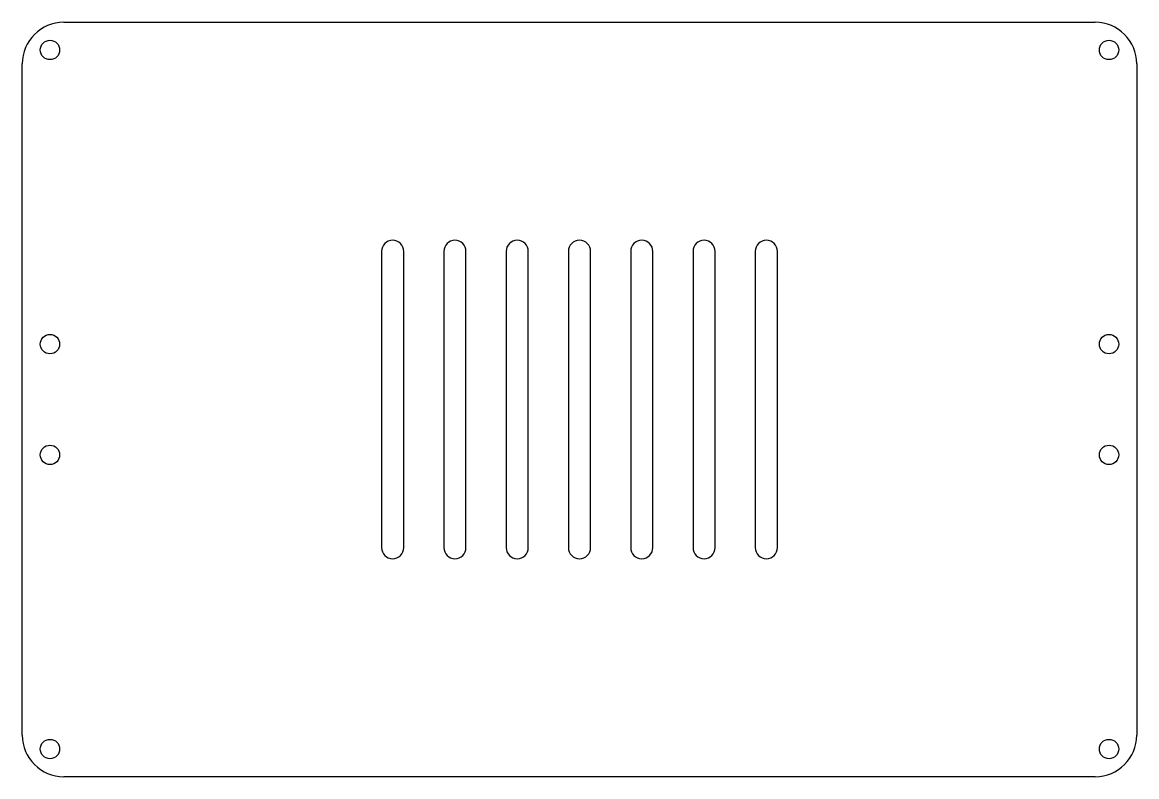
# Model space of a CAD drawing. Header units: millimetres. Extents: x -80 to 80, y -54 to 54.
import ezdxf

# ---------------------------------------------------------------- set-up
doc = ezdxf.new("R2010")
doc.units = ezdxf.units.MM

msp = doc.modelspace()

# ---------------------------------------------------------------- linework, layer by layer
for p, q in [((-74.5, 54.5), (74.5, 54.5)), ((-80.5, -48.5), (-80.5, 48.5)), ((80.5, 48.5), (80.5, -48.5)), ((-28.6, 21.4), (-28.6, -21.4)), ((-25.4, -21.4), (-25.4, 21.4)), ((-19.6, 21.4), (-19.6, -21.4)), ((-16.4, -21.4), (-16.4, 21.4)), ((-10.6, 21.4), (-10.6, -21.4)), ((-7.4, -21.4), (-7.4, 21.4)), ((-1.6, 21.4), (-1.6, -21.4)), ((1.6, -21.4), (1.6, 21.4)), ((7.4, 21.4), (7.4, -21.4)), ((10.6, -21.4), (10.6, 21.4)), ((16.4, 21.4), (16.4, -21.4)), ((19.6, -21.4), (19.6, 21.4)), ((25.4, 21.4), (25.4, -21.4)), ((28.6, -21.4), (28.6, 21.4)), ((74.5, -54.5), (-74.5, -54.5))]:
    msp.add_line(p, q)
for centre in [(-76.5, 50.5), (76.5, 50.5), (-76.5, 8), (76.5, 8), (-76.5, -8), (76.5, -8), (-76.5, -50.5), (76.5, -50.5)]:
    msp.add_circle(centre, 1.4)
for centre, radius, start, end in [((-74.5, 48.5), 6, 90, 180), ((74.5, 48.5), 6, 0, 90), ((-27, 21.4), 1.6, 0, 180), ((-18, 21.4), 1.6, 0, 180), ((-9, 21.4), 1.6, 0, 180), ((0, 21.4), 1.6, 0, 180), ((9, 21.4), 1.6, 0, 180), ((18, 21.4), 1.6, 0, 180), ((27, 21.4), 1.6, 0, 180), ((-27, -21.4), 1.6, 180, 360), ((-18, -21.4), 1.6, 180, 360), ((-9, -21.4), 1.6, 180, 360), ((0, -21.4), 1.6, 180, 360), ((9, -21.4), 1.6, 180, 360), ((18, -21.4), 1.6, 180, 360), ((27, -21.4), 1.6, 180, 360), ((-74.5, -48.5), 6, 180, 270), ((74.5, -48.5), 6, -90, 0)]:
    msp.add_arc(centre, radius, start, end)

doc.saveas('drawing.dxf')
